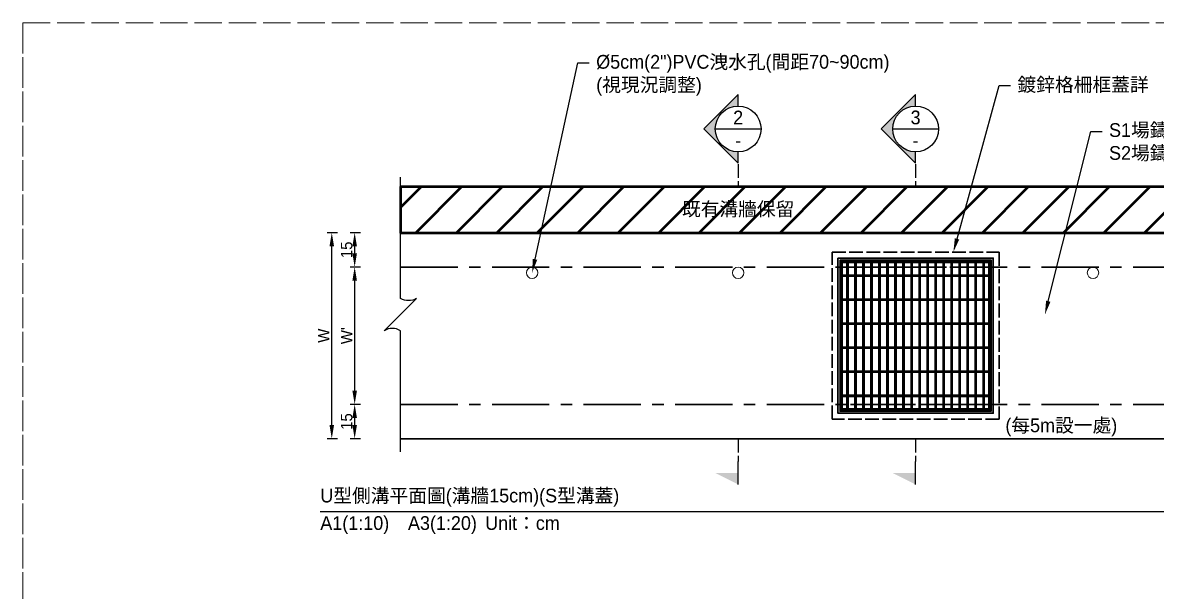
# Model space of a CAD drawing. Extents: x -8520 to 1950, y -2159 to 466.
# Drawn here: x -780 to -284.9, y -248.4 to 0 of the extents above; entities that cross this region are included whole.
import ezdxf
from ezdxf import colors
from ezdxf.entities.mleader import LeaderData, LeaderLine
from ezdxf.math import Vec2, Vec3

# ---------------------------------------------------------------- set-up
doc = ezdxf.new("R2010")
doc.units = 0
doc.header["$MEASUREMENT"] = 0
doc.linetypes.add('ACAD_ISO02W100', pattern=[15, 12, -3])
doc.linetypes.add('CENTERX2', pattern=[4, 2.5, -0.5, 0.5, -0.5])
for name, color, linetype, lineweight in [('一、3.基本-變更', 1, 'Continuous', 50), ('二、1.繪圖-既有設施', 8, 'Continuous', 20), ('二、2.繪圖-施作項目', 181, 'Continuous', 30), ('二、6.繪圖-其他施作項目', 35, 'Continuous', 30)]:
    doc.layers.add(name, color=color, linetype=linetype, lineweight=lineweight)
doc.layers.add('一、4.基本-隱藏', color=9, linetype='ACAD_ISO02W100', lineweight=20, plot=False)
doc.layers.add('三、3.文字-註解文字', color=2, linetype='Continuous')
doc.styles.add('次圖名(詳圖)', font='MS PGothic.ttf', dxfattribs={"height": 6})
doc.styles.add('註解文字(詳圖)', font='MS PGothic.ttf', dxfattribs={"height": 5})
doc.dimstyles.new('註解文字(詳圖)', dxfattribs={"dimtxt": 6, "dimasz": 6, "dimexe": 2, "dimexo": 5, "dimgap": 1, "dimtad": 2, "dimzin": 0, "dimdsep": 46, "dimtxsty": '註解文字(詳圖)', "dimcen": 0.1, "dimclrd": 256, "dimclre": 256, "dimclrt": 256, "dimadec": 0, "dimazin": 0, "dimtfac": 1, "dimtofl": 0, "dimtmove": 0, "dimatfit": 3, "dimfxlon": 1, "dimtolj": 1, "dimtzin": 0, "dimlwd": -1, "dimlwe": -1, "dimarcsym": 1})
pattern_1 = [(45, (-1825.3608, 76.9043), (-2.65165, 2.65165), []), (45, (-1824.477, 76.9043), (-2.65165, 2.65165), []), (45, (-1823.593, 76.9043), (-2.65165, 2.65165), []), (45, (-1822.709, 76.9043), (-2.65165, 2.65165), [])]

# ---------------------------------------------------------------- blocks, each defined once
blk = doc.blocks.new('*D67')
at = {"layer": 'Defpoints', "color": 0, "transparency": 16777216}
for p in [(-615, -91.75), (-635, -106.75), (-615, -106.75)]:
    blk.add_point(p, dxfattribs=at)
at = {"layer": '三、3.文字-註解文字', "transparency": 16777216}
for p, q in [((-632.5, -91.75), (-637, -91.75)), ((-635, -97.75), (-635, -100.75)), ((-632.5, -106.75), (-637, -106.75))]:
    blk.add_line(p, q, dxfattribs=at)
for points in [[(-636, -97.75), (-634, -97.75), (-635, -91.75)], [(-636, -100.75), (-634, -100.75), (-635, -106.75)]]:
    blk.add_solid(points, dxfattribs=at)
at = {"layer": '三、3.文字-註解文字', "transparency": 16777216, "insert": (-638.5, -99.25), "char_height": 5, "attachment_point": 5, "rotation": 90, "style": '註解文字(詳圖)'}
blk.add_mtext('\\A1;15', dxfattribs=at)
blk = doc.blocks.new('*D68')
at = {"layer": 'Defpoints', "color": 0, "transparency": 16777216}
for p in [(-615, -106.75), (-635, -166.75), (-615, -166.75)]:
    blk.add_point(p, dxfattribs=at)
at = {"layer": '三、3.文字-註解文字', "transparency": 16777216}
for p, q in [((-632.5, -106.75), (-637, -106.75)), ((-635, -112.75), (-635, -160.75)), ((-632.5, -166.75), (-637, -166.75))]:
    blk.add_line(p, q, dxfattribs=at)
for points in [[(-636, -112.75), (-634, -112.75), (-635, -106.75)], [(-636, -160.75), (-634, -160.75), (-635, -166.75)]]:
    blk.add_solid(points, dxfattribs=at)
at = {"layer": '三、3.文字-註解文字', "transparency": 16777216, "insert": (-638.5, -136.75), "char_height": 5, "attachment_point": 5, "rotation": 90, "style": '註解文字(詳圖)'}
blk.add_mtext("\\A1;W'", dxfattribs=at)
blk = doc.blocks.new('*D69')
at = {"layer": 'Defpoints', "color": 0, "transparency": 16777216}
for p in [(-615, -166.75), (-635, -181.75), (-615, -181.75)]:
    blk.add_point(p, dxfattribs=at)
at = {"layer": '三、3.文字-註解文字', "transparency": 16777216}
for p, q in [((-632.5, -166.75), (-637, -166.75)), ((-635, -172.75), (-635, -175.75)), ((-632.5, -181.75), (-637, -181.75))]:
    blk.add_line(p, q, dxfattribs=at)
for points in [[(-636, -172.75), (-634, -172.75), (-635, -166.75)], [(-636, -175.75), (-634, -175.75), (-635, -181.75)]]:
    blk.add_solid(points, dxfattribs=at)
at = {"layer": '三、3.文字-註解文字', "transparency": 16777216, "insert": (-638.5, -174.25), "char_height": 5, "attachment_point": 5, "rotation": 90, "style": '註解文字(詳圖)'}
blk.add_mtext('\\A1;15', dxfattribs=at)
blk = doc.blocks.new('*D381')
at = {"layer": 'Defpoints', "color": 0, "transparency": 16777216}
for p in [(-645, -91.75), (-615, -91.75), (-615, -181.75)]:
    blk.add_point(p, dxfattribs=at)
at = {"layer": '三、3.文字-註解文字', "transparency": 16777216}
for p, q in [((-642.5, -91.75), (-647, -91.75)), ((-645, -175.75), (-645, -97.75)), ((-642.5, -181.75), (-647, -181.75))]:
    blk.add_line(p, q, dxfattribs=at)
for points in [[(-646, -97.75), (-644, -97.75), (-645, -91.75)], [(-646, -175.75), (-644, -175.75), (-645, -181.75)]]:
    blk.add_solid(points, dxfattribs=at)
at = {"layer": '三、3.文字-註解文字', "transparency": 16777216, "insert": (-648.5, -136.75), "char_height": 5, "attachment_point": 5, "rotation": 90, "style": '註解文字(詳圖)'}
blk.add_mtext('\\A1;W', dxfattribs=at)

msp = doc.modelspace()

# ---------------------------------------------------------------- hatches: boundary and pattern name
at = {"layer": '一、3.基本-變更'}
h = msp.add_hatch(dxfattribs=at)
h.set_pattern_fill('ANSI31', color=256, scale=100)
h.set_pattern_definition([(45, (-2186.861, 2307.127), (-8.838835, 8.838835), [])])
h.paths.add_polyline_path([(-615, -71.75), (-615, -91.75), (-165, -91.75), (-165, -71.75)])
at = {"layer": '三、3.文字-註解文字'}
h = msp.add_hatch(color=256, dxfattribs=at)
h.dxf.hatch_style = 1
h.paths.add_polyline_path([(-467.5, -31.443), (-482.5, -46.443), (-467.5, -61.443), (-467.5, -56.443, -0.4142136), (-477.5, -46.443, -0.4142136), (-467.5, -36.443)])
h = msp.add_hatch(color=256, dxfattribs=at)
h.dxf.hatch_style = 1
h.paths.add_polyline_path([(-390, -31.443), (-405, -46.443), (-390, -61.443), (-390, -56.443, -0.4142136), (-400, -46.443, -0.4142136), (-390, -36.443)])
h = msp.add_hatch(color=256, dxfattribs=at)
h.dxf.hatch_style = 1
h.paths.add_polyline_path([(-477.5, -196.75), (-467.5, -201.75), (-467.5, -196.75)])
h = msp.add_hatch(color=256, dxfattribs=at)
h.dxf.hatch_style = 1
h.paths.add_polyline_path([(-400, -196.75), (-390, -201.75), (-390, -196.75)])
at = {"layer": '二、6.繪圖-其他施作項目'}
h = msp.add_hatch(color=256, dxfattribs=at)
h.dxf.hatch_style = 1
h.paths.add_polyline_path([(-423.9, -170.65), (-356.1, -170.65), (-356.1, -102.85), (-423.9, -102.85)])
h.paths.add_polyline_path([(-423, -169.75), (-357, -169.75), (-357, -103.75), (-423, -103.75)], flags=16)
h = msp.add_hatch(dxfattribs=at)
h.set_pattern_fill('ANSI34', color=256, scale=5)
h.set_pattern_definition(pattern_1)
h.paths.add_polyline_path([(-358, -110.25), (-422, -110.25), (-422, -110.75), (-358, -110.75)])
h = msp.add_hatch(dxfattribs=at)
h.set_pattern_fill('ANSI34', color=256, scale=5)
h.set_pattern_definition(pattern_1)
h.paths.add_polyline_path([(-358, -120.75), (-422, -120.75), (-422, -121.25), (-358, -121.25)])
h = msp.add_hatch(dxfattribs=at)
h.set_pattern_fill('ANSI34', color=256, scale=5)
h.set_pattern_definition(pattern_1)
h.paths.add_polyline_path([(-358, -131.25), (-422, -131.25), (-422, -131.75), (-358, -131.75)])
h = msp.add_hatch(dxfattribs=at)
h.set_pattern_fill('ANSI34', color=256, scale=5)
h.set_pattern_definition(pattern_1)
h.paths.add_polyline_path([(-358, -141.75), (-422, -141.75), (-422, -142.25), (-358, -142.25)])
h = msp.add_hatch(dxfattribs=at)
h.set_pattern_fill('ANSI34', color=256, scale=5)
h.set_pattern_definition(pattern_1)
h.paths.add_polyline_path([(-358, -152.25), (-422, -152.25), (-422, -152.75), (-358, -152.75)])
h = msp.add_hatch(dxfattribs=at)
h.set_pattern_fill('ANSI34', color=256, scale=5)
h.set_pattern_definition(pattern_1)
h.paths.add_polyline_path([(-358, -162.75), (-422, -162.75), (-422, -163.25), (-358, -163.25)])

# ---------------------------------------------------------------- linework, layer by layer
at = {"layer": '一、3.基本-變更'}
msp.add_lwpolyline([(-165, -71.75), (-615, -71.75), (-615, -91.75), (-165, -91.75)], close=True, dxfattribs=at)
at = {"layer": '一、4.基本-隱藏'}
for points in [[(-780, 0), (0, 0), (0, -253.5), (-780, -253.5)], [(-780, 0), (0, 0), (0, -507), (-780, -507)], [(-780, 0), (0, 0), (0, -507), (-780, -507)]]:
    msp.add_lwpolyline(points, close=True, dxfattribs=at)
at = {"layer": '三、3.文字-註解文字'}
for points in [[(-467.5, -36.443), (-467.5, -31.443), (-482.5, -46.443), (-467.5, -61.443), (-467.5, -56.443)], [(-390, -36.443), (-390, -31.443), (-405, -46.443), (-390, -61.443), (-390, -56.443)], [(-477.5, -46.443), (-457.5, -46.443)], [(-400, -46.443), (-380, -46.443)], [(-467.5, -201.75), (-467.5, -191.75)], [(-390, -201.75), (-390, -191.75)], [(-650, -213.5), (-130, -213.5)]]:
    msp.add_lwpolyline(points, dxfattribs=at)
at = {"layer": '三、3.文字-註解文字', "linetype": 'ACAD_ISO02W100', "ltscale": 0.5}
for points in [[(-467.5, -61.75), (-467.5, -71.75)], [(-390, -61.75), (-390, -71.75)], [(-467.5, -181.75), (-467.5, -191.75)], [(-390, -181.75), (-390, -191.75)]]:
    msp.add_lwpolyline(points, dxfattribs=at)
at = {"layer": '三、3.文字-註解文字'}
msp.add_lwpolyline([(-615, -187.5), (-615, -134.571, 0.2828427), (-622.071, -134.571), (-607.929, -120.429, -0.2828427), (-615, -120.429), (-615, -67.5)], format="xyb", dxfattribs=at)
for centre in [(-467.5, -46.443), (-390, -46.443)]:
    msp.add_circle(centre, 10, dxfattribs=at)
at = {"layer": '二、1.繪圖-既有設施'}
for centre in [(-557.5, -109.25), (-467.5, -109.25), (-312.5, -109.25)]:
    msp.add_circle(centre, 2.5, dxfattribs=at)
at = {"layer": '二、2.繪圖-施作項目'}
for points in [[(-615, -91.75), (-165, -91.75)], [(-615, -181.75), (-165, -181.75)]]:
    msp.add_lwpolyline(points, dxfattribs=at)
at = {"layer": '二、2.繪圖-施作項目', "linetype": 'CENTERX2', "ltscale": 10}
for points in [[(-615, -106.75), (-165, -106.75)], [(-615, -166.75), (-165, -166.75)]]:
    msp.add_lwpolyline(points, dxfattribs=at)
at = {"layer": '二、6.繪圖-其他施作項目', "linetype": 'ACAD_ISO02W100', "ltscale": 0.5}
for points in [[(-426.5, -100.25), (-353.5, -100.25), (-353.5, -173.25), (-426.5, -173.25)], [(-420, -106.75), (-360, -106.75), (-360, -166.75), (-420, -166.75)]]:
    msp.add_lwpolyline(points, close=True, dxfattribs=at)
at = {"layer": '二、6.繪圖-其他施作項目'}
for points in [[(-423.9, -102.85), (-356.1, -102.85), (-356.1, -170.65), (-423.9, -170.65)], [(-423, -103.75), (-357, -103.75), (-357, -169.75), (-423, -169.75)], [(-422.5, -104.25), (-357.5, -104.25), (-357.5, -169.25), (-422.5, -169.25)]]:
    msp.add_lwpolyline(points, close=True, dxfattribs=at)
for points in [[(-422.5, -104.25), (-357.5, -104.25)], [(-422.5, -104.25), (-422.5, -169.25)], [(-422, -104.25), (-422, -169.25)], [(-422, -104.75), (-358, -104.75)], [(-420, -104.75), (-420, -110.25)], [(-419.5, -104.75), (-419.5, -110.25)], [(-416.5, -104.75), (-416.5, -110.25)], [(-416, -104.75), (-416, -110.25)], [(-413, -104.75), (-413, -110.25)], [(-412.5, -104.75), (-412.5, -110.25)], [(-409.5, -104.75), (-409.5, -110.25)], [(-409, -104.75), (-409, -110.25)], [(-406, -104.75), (-406, -110.25)], [(-405.5, -104.75), (-405.5, -110.25)], [(-402.5, -104.75), (-402.5, -110.25)], [(-402, -104.75), (-402, -110.25)], [(-399, -104.75), (-399, -110.25)], [(-398.5, -104.75), (-398.5, -110.25)], [(-395.5, -104.75), (-395.5, -110.25)], [(-395, -104.75), (-395, -110.25)], [(-392, -104.75), (-392, -110.25)], [(-391.5, -104.75), (-391.5, -110.25)], [(-388.5, -104.75), (-388.5, -110.25)], [(-388, -104.75), (-388, -110.25)], [(-385, -104.75), (-385, -110.25)], [(-384.5, -104.75), (-384.5, -110.25)], [(-381.5, -104.75), (-381.5, -110.25)], [(-381, -104.75), (-381, -110.25)], [(-378, -104.75), (-378, -110.25)], [(-377.5, -104.75), (-377.5, -110.25)], [(-374.5, -104.75), (-374.5, -110.25)], [(-374, -104.75), (-374, -110.25)], [(-371, -104.75), (-371, -110.25)], [(-370.5, -104.75), (-370.5, -110.25)], [(-367.5, -104.75), (-367.5, -110.25)], [(-367, -104.75), (-367, -110.25)], [(-364, -104.75), (-364, -110.25)], [(-363.5, -104.75), (-363.5, -110.25)], [(-360.5, -104.75), (-360.5, -110.25)], [(-360, -104.75), (-360, -110.25)], [(-358, -104.25), (-358, -169.25)], [(-357.5, -104.25), (-357.5, -169.25)], [(-422, -110.25), (-358, -110.25)], [(-422, -110.75), (-358, -110.75)], [(-420, -110.75), (-420, -120.75)], [(-419.5, -110.75), (-419.5, -120.75)], [(-416.5, -110.75), (-416.5, -120.75)], [(-416, -110.75), (-416, -120.75)], [(-413, -110.75), (-413, -120.75)], [(-412.5, -110.75), (-412.5, -120.75)], [(-409.5, -110.75), (-409.5, -120.75)], [(-409, -110.75), (-409, -120.75)], [(-406, -110.75), (-406, -120.75)], [(-405.5, -110.75), (-405.5, -120.75)], [(-402.5, -110.75), (-402.5, -120.75)], [(-402, -110.75), (-402, -120.75)], [(-399, -110.75), (-399, -120.75)], [(-398.5, -110.75), (-398.5, -120.75)], [(-395.5, -110.75), (-395.5, -120.75)], [(-395, -110.75), (-395, -120.75)], [(-392, -110.75), (-392, -120.75)], [(-391.5, -110.75), (-391.5, -120.75)], [(-388.5, -110.75), (-388.5, -120.75)], [(-388, -110.75), (-388, -120.75)], [(-385, -110.75), (-385, -120.75)], [(-384.5, -110.75), (-384.5, -120.75)], [(-381.5, -110.75), (-381.5, -120.75)], [(-381, -110.75), (-381, -120.75)], [(-378, -110.75), (-378, -120.75)], [(-377.5, -110.75), (-377.5, -120.75)], [(-374.5, -110.75), (-374.5, -120.75)], [(-374, -110.75), (-374, -120.75)], [(-371, -110.75), (-371, -120.75)], [(-370.5, -110.75), (-370.5, -120.75)], [(-367.5, -110.75), (-367.5, -120.75)], [(-367, -110.75), (-367, -120.75)], [(-364, -110.75), (-364, -120.75)], [(-363.5, -110.75), (-363.5, -120.75)], [(-360.5, -110.75), (-360.5, -120.75)], [(-360, -110.75), (-360, -120.75)], [(-422, -120.75), (-358, -120.75)], [(-422, -121.25), (-358, -121.25)], [(-420, -121.25), (-420, -131.25)], [(-419.5, -121.25), (-419.5, -131.25)], [(-416.5, -121.25), (-416.5, -131.25)], [(-416, -121.25), (-416, -131.25)], [(-413, -121.25), (-413, -131.25)], [(-412.5, -121.25), (-412.5, -131.25)], [(-409.5, -121.25), (-409.5, -131.25)], [(-409, -121.25), (-409, -131.25)], [(-406, -121.25), (-406, -131.25)], [(-405.5, -121.25), (-405.5, -131.25)], [(-402.5, -121.25), (-402.5, -131.25)], [(-402, -121.25), (-402, -131.25)], [(-399, -121.25), (-399, -131.25)], [(-398.5, -121.25), (-398.5, -131.25)], [(-395.5, -121.25), (-395.5, -131.25)], [(-395, -121.25), (-395, -131.25)], [(-392, -121.25), (-392, -131.25)], [(-391.5, -121.25), (-391.5, -131.25)], [(-388.5, -121.25), (-388.5, -131.25)], [(-388, -121.25), (-388, -131.25)], [(-385, -121.25), (-385, -131.25)], [(-384.5, -121.25), (-384.5, -131.25)], [(-381.5, -121.25), (-381.5, -131.25)], [(-381, -121.25), (-381, -131.25)], [(-378, -121.25), (-378, -131.25)], [(-377.5, -121.25), (-377.5, -131.25)], [(-374.5, -121.25), (-374.5, -131.25)], [(-374, -121.25), (-374, -131.25)], [(-371, -121.25), (-371, -131.25)], [(-370.5, -121.25), (-370.5, -131.25)], [(-367.5, -121.25), (-367.5, -131.25)], [(-367, -121.25), (-367, -131.25)], [(-364, -121.25), (-364, -131.25)], [(-363.5, -121.25), (-363.5, -131.25)], [(-360.5, -121.25), (-360.5, -131.25)], [(-360, -121.25), (-360, -131.25)], [(-422, -131.25), (-358, -131.25)], [(-422, -131.75), (-358, -131.75)], [(-420, -131.75), (-420, -141.75)], [(-419.5, -131.75), (-419.5, -141.75)], [(-416.5, -131.75), (-416.5, -141.75)], [(-416, -131.75), (-416, -141.75)], [(-413, -131.75), (-413, -141.75)], [(-412.5, -131.75), (-412.5, -141.75)], [(-409.5, -131.75), (-409.5, -141.75)], [(-409, -131.75), (-409, -141.75)], [(-406, -131.75), (-406, -141.75)], [(-405.5, -131.75), (-405.5, -141.75)], [(-402.5, -131.75), (-402.5, -141.75)], [(-402, -131.75), (-402, -141.75)], [(-399, -131.75), (-399, -141.75)], [(-398.5, -131.75), (-398.5, -141.75)], [(-395.5, -131.75), (-395.5, -141.75)], [(-395, -131.75), (-395, -141.75)], [(-392, -131.75), (-392, -141.75)], [(-391.5, -131.75), (-391.5, -141.75)], [(-388.5, -131.75), (-388.5, -141.75)], [(-388, -131.75), (-388, -141.75)], [(-385, -131.75), (-385, -141.75)], [(-384.5, -131.75), (-384.5, -141.75)], [(-381.5, -131.75), (-381.5, -141.75)], [(-381, -131.75), (-381, -141.75)], [(-378, -131.75), (-378, -141.75)], [(-377.5, -131.75), (-377.5, -141.75)], [(-374.5, -131.75), (-374.5, -141.75)], [(-374, -131.75), (-374, -141.75)], [(-371, -131.75), (-371, -141.75)], [(-370.5, -131.75), (-370.5, -141.75)], [(-367.5, -131.75), (-367.5, -141.75)], [(-367, -131.75), (-367, -141.75)], [(-364, -131.75), (-364, -141.75)], [(-363.5, -131.75), (-363.5, -141.75)], [(-360.5, -131.75), (-360.5, -141.75)], [(-360, -131.75), (-360, -141.75)], [(-422, -141.75), (-358, -141.75)], [(-422, -142.25), (-358, -142.25)], [(-420, -142.25), (-420, -152.25)], [(-419.5, -142.25), (-419.5, -152.25)], [(-416.5, -142.25), (-416.5, -152.25)], [(-416, -142.25), (-416, -152.25)], [(-413, -142.25), (-413, -152.25)], [(-412.5, -142.25), (-412.5, -152.25)], [(-409.5, -142.25), (-409.5, -152.25)], [(-409, -142.25), (-409, -152.25)], [(-406, -142.25), (-406, -152.25)], [(-405.5, -142.25), (-405.5, -152.25)], [(-402.5, -142.25), (-402.5, -152.25)], [(-402, -142.25), (-402, -152.25)], [(-399, -142.25), (-399, -152.25)], [(-398.5, -142.25), (-398.5, -152.25)], [(-395.5, -142.25), (-395.5, -152.25)], [(-395, -142.25), (-395, -152.25)], [(-392, -142.25), (-392, -152.25)], [(-391.5, -142.25), (-391.5, -152.25)], [(-388.5, -142.25), (-388.5, -152.25)], [(-388, -142.25), (-388, -152.25)], [(-385, -142.25), (-385, -152.25)], [(-384.5, -142.25), (-384.5, -152.25)], [(-381.5, -142.25), (-381.5, -152.25)], [(-381, -142.25), (-381, -152.25)], [(-378, -142.25), (-378, -152.25)], [(-377.5, -142.25), (-377.5, -152.25)], [(-374.5, -142.25), (-374.5, -152.25)], [(-374, -142.25), (-374, -152.25)], [(-371, -142.25), (-371, -152.25)], [(-370.5, -142.25), (-370.5, -152.25)], [(-367.5, -142.25), (-367.5, -152.25)], [(-367, -142.25), (-367, -152.25)], [(-364, -142.25), (-364, -152.25)], [(-363.5, -142.25), (-363.5, -152.25)], [(-360.5, -142.25), (-360.5, -152.25)], [(-360, -142.25), (-360, -152.25)], [(-422, -152.25), (-358, -152.25)], [(-422, -152.75), (-358, -152.75)], [(-420, -152.75), (-420, -162.75)], [(-419.5, -152.75), (-419.5, -162.75)], [(-416.5, -152.75), (-416.5, -162.75)], [(-416, -152.75), (-416, -162.75)], [(-413, -152.75), (-413, -162.75)], [(-412.5, -152.75), (-412.5, -162.75)], [(-409.5, -152.75), (-409.5, -162.75)], [(-409, -152.75), (-409, -162.75)], [(-406, -152.75), (-406, -162.75)], [(-405.5, -152.75), (-405.5, -162.75)], [(-402.5, -152.75), (-402.5, -162.75)], [(-402, -152.75), (-402, -162.75)], [(-399, -152.75), (-399, -162.75)], [(-398.5, -152.75), (-398.5, -162.75)], [(-395.5, -152.75), (-395.5, -162.75)], [(-395, -152.75), (-395, -162.75)], [(-392, -152.75), (-392, -162.75)], [(-391.5, -152.75), (-391.5, -162.75)], [(-388.5, -152.75), (-388.5, -162.75)], [(-388, -152.75), (-388, -162.75)], [(-385, -152.75), (-385, -162.75)], [(-384.5, -152.75), (-384.5, -162.75)], [(-381.5, -152.75), (-381.5, -162.75)], [(-381, -152.75), (-381, -162.75)], [(-378, -152.75), (-378, -162.75)], [(-377.5, -152.75), (-377.5, -162.75)], [(-374.5, -152.75), (-374.5, -162.75)], [(-374, -152.75), (-374, -162.75)], [(-371, -152.75), (-371, -162.75)], [(-370.5, -152.75), (-370.5, -162.75)], [(-367.5, -152.75), (-367.5, -162.75)], [(-367, -152.75), (-367, -162.75)], [(-364, -152.75), (-364, -162.75)], [(-363.5, -152.75), (-363.5, -162.75)], [(-360.5, -152.75), (-360.5, -162.75)], [(-360, -152.75), (-360, -162.75)], [(-422, -162.75), (-358, -162.75)], [(-422, -163.25), (-358, -163.25)], [(-420, -163.25), (-420, -168.75)], [(-419.5, -163.25), (-419.5, -168.75)], [(-416.5, -163.25), (-416.5, -168.75)], [(-416, -163.25), (-416, -168.75)], [(-413, -163.25), (-413, -168.75)], [(-412.5, -163.25), (-412.5, -168.75)], [(-409.5, -163.25), (-409.5, -168.75)], [(-409, -163.25), (-409, -168.75)], [(-406, -163.25), (-406, -168.75)], [(-405.5, -163.25), (-405.5, -168.75)], [(-402.5, -163.25), (-402.5, -168.75)], [(-402, -163.25), (-402, -168.75)], [(-399, -163.25), (-399, -168.75)], [(-398.5, -163.25), (-398.5, -168.75)], [(-395.5, -163.25), (-395.5, -168.75)], [(-395, -163.25), (-395, -168.75)], [(-392, -163.25), (-392, -168.75)], [(-391.5, -163.25), (-391.5, -168.75)], [(-388.5, -163.25), (-388.5, -168.75)], [(-388, -163.25), (-388, -168.75)], [(-385, -163.25), (-385, -168.75)], [(-384.5, -163.25), (-384.5, -168.75)], [(-381.5, -163.25), (-381.5, -168.75)], [(-381, -163.25), (-381, -168.75)], [(-378, -163.25), (-378, -168.75)], [(-377.5, -163.25), (-377.5, -168.75)], [(-374.5, -163.25), (-374.5, -168.75)], [(-374, -163.25), (-374, -168.75)], [(-371, -163.25), (-371, -168.75)], [(-370.5, -163.25), (-370.5, -168.75)], [(-367.5, -163.25), (-367.5, -168.75)], [(-367, -163.25), (-367, -168.75)], [(-364, -163.25), (-364, -168.75)], [(-363.5, -163.25), (-363.5, -168.75)], [(-360.5, -163.25), (-360.5, -168.75)], [(-360, -163.25), (-360, -168.75)], [(-422.5, -169.25), (-357.5, -169.25)], [(-422, -168.75), (-358, -168.75)]]:
    msp.add_lwpolyline(points, dxfattribs=at)

# ---------------------------------------------------------------- texts
at = {"layer": '三、3.文字-註解文字', "char_height": 6}
for s, width, gutter_width, insert, attachment_point, style in [('2', 6.60394, 25, (-467.5, -41.443), 5, '註解文字(詳圖)'), ('3', 6.60394, 25, (-390, -41.443), 5, '註解文字(詳圖)'), ('-', 6.60394, 25, (-467.5, -51.443), 5, '註解文字(詳圖)'), ('-', 6.60394, 25, (-390, -51.443), 5, '註解文字(詳圖)'), ('{\\fMS PGothic|b0|i0|c128|p34;既有溝牆}保留', 70.34372, 30, (-467.5, -81.75), 5, '次圖名(詳圖)'), ('(每5m設一處)', 52.41253, 30, (-326.354, -176.81), 5, '註解文字(詳圖)'), ('{\\fMS PGothic|b0|i0|c128|p34;U型側溝平面圖(溝牆15cm)}(S型溝蓋)', 138.66243, 15, (-650, -207.5), 4, '次圖名(詳圖)'), ('A1(1:10)\u3000A3(1:20){\\fMS PGothic|b0|i0|c128|p34;^IUnit：cm}', 136.03259, 15, (-650, -219.5), 4, '次圖名(詳圖)')]:
    msp.add_mtext_dynamic_manual_height_columns(s, width=width, gutter_width=gutter_width, heights=[0], dxfattribs=dict(at, insert=insert, attachment_point=attachment_point, style=style))

# ---------------------------------------------------------------- dimensions: what is measured, and where the dimension line sits
at = {"layer": '三、3.文字-註解文字'}
for base, p1, p2, text, picture, middle in [((-645, -91.75), (-615, -181.75), (-615, -91.75), 'W', '*D381', (-648.5, -136.75)), ((-635, -106.75), (-615, -91.75), (-615, -106.75), '15', '*D67', (-638.5, -99.25)), ((-635, -166.75), (-615, -106.75), (-615, -166.75), "W'", '*D68', (-638.5, -136.75)), ((-635, -181.75), (-615, -166.75), (-615, -181.75), '15', '*D69', (-638.5, -174.25))]:
    dim = msp.add_linear_dim(base=base, p1=p1, p2=p2, angle=90, text=text, dimstyle='註解文字(詳圖)', dxfattribs=at)
    dim.commit()
    dim.dimension.update_dxf_attribs({"geometry": picture, "text_midpoint": middle})

# ---------------------------------------------------------------- leaders
ml = msp.add_multileader_mtext('Standard', dxfattribs=at)
ml.set_content('{\\fMS PGothic|b0|i0|c128|p34;%%C5cm}(2")PVC洩水孔(間距70~90cm)\\P(視現況調整)', color=256, style='註解文字(詳圖)')
ml.set_leader_properties(color=256, linetype='ByLayer', lineweight=-1)
ml.build(insert=Vec2(0, 0))
ml.multileader.update_dxf_attribs({"dogleg_length": 5, "arrow_head_size": 6})
ctx = ml.context
ctx.base_point, ctx.char_height, ctx.arrow_head_size, ctx.landing_gap_size, ctx.plane_origin = Vec3(-532.5, -17.5), 6, 6, 3, Vec3(-557.5, -110)
notes = []
notes.append((ctx, [(0, (1, 1, 0), (-537.5, -17.5), (1, 0), 5, [(0, [(-557.5, -109.25)], 0, [])])]))
ctx.mtext.insert, ctx.mtext.flow_direction = Vec3(-529.5, -14.108), 5
ml = msp.add_multileader_mtext('Standard', dxfattribs=at)
ml.set_content('鍍鋅格柵框蓋詳', color=256, style='註解文字(詳圖)')
ml.set_leader_properties(color=256, linetype='ByLayer', lineweight=-1)
ml.build(insert=Vec2(0, 0))
ml.multileader.update_dxf_attribs({"dogleg_length": 5, "arrow_head_size": 6})
ctx = ml.context
ctx.base_point, ctx.char_height, ctx.arrow_head_size, ctx.landing_gap_size, ctx.plane_origin = Vec3(-348.5, -27.5), 6, 6, 3, Vec3(-373.5, -101)
notes.append((ctx, [(0, (1, 1, 0), (-353.5, -27.5), (1, 0), 5, [(0, [(-373.5, -100.25)], 0, [])])]))
ctx.mtext.insert, ctx.mtext.flow_direction = Vec3(-345.5, -24.074), 5
ml = msp.add_multileader_mtext('Standard', dxfattribs=at)
ml.set_content('S{\\fMS PGothic|b0|i0|c128|p34;1場鑄溝蓋板(280kgf/cm²混凝土)或\\P}S{\\fMS PGothic|b0|i0|c128|p34;2場鑄溝蓋板(280kgf/cm²混凝土)詳}', color=256, style='註解文字(詳圖)')
ml.set_leader_properties(color=256, linetype='ByLayer', lineweight=-1)
ml.build(insert=Vec2(0, 0))
ml.multileader.update_dxf_attribs({"dogleg_length": 5, "arrow_head_size": 6})
ctx = ml.context
ctx.base_point, ctx.char_height, ctx.arrow_head_size, ctx.landing_gap_size, ctx.plane_origin = Vec3(-308.5, -47.5), 6, 6, 3, Vec3(-333.5, -127.5)
notes.append((ctx, [(0, (1, 1, 0), (-313.5, -47.5), (1, 0), 5, [(0, [(-333.5, -127.5)], 0, [])])]))
ctx.mtext.insert, ctx.mtext.flow_direction = Vec3(-305.5, -43.92), 5
for ctx, leaders in notes:
    for number, flags, end, landing, length, lines in leaders:
        leader = LeaderData()
        leader.index, (leader.has_last_leader_line, leader.has_dogleg_vector, leader.attachment_direction) = number, flags
        leader.last_leader_point, leader.dogleg_vector, leader.dogleg_length = Vec3(end), Vec3(landing), length
        for number, points, colour, breaks in lines:
            line = LeaderLine()
            line.index, line.vertices, line.color, line.breaks = number, Vec3.list(points), colors.encode_raw_color(colour), breaks
            leader.lines.append(line)
        ctx.leaders.append(leader)

doc.saveas('drawing.dxf')
